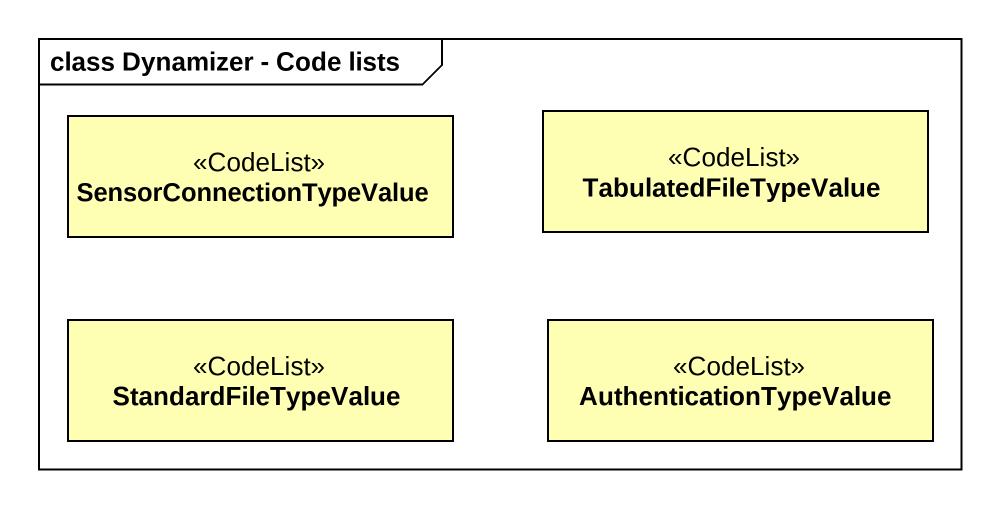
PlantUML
@startuml
mainframe class Dynamizer - Code lists
hide circle
hide empty members
class SensorConnectionTypeValue <<CodeList>> #FFFFB3
class TabulatedFileTypeValue <<CodeList>> #FFFFB3
class StandardFileTypeValue <<CodeList>> #FFFFB3
class AuthenticationTypeValue <<CodeList>> #FFFFB3
@enduml
